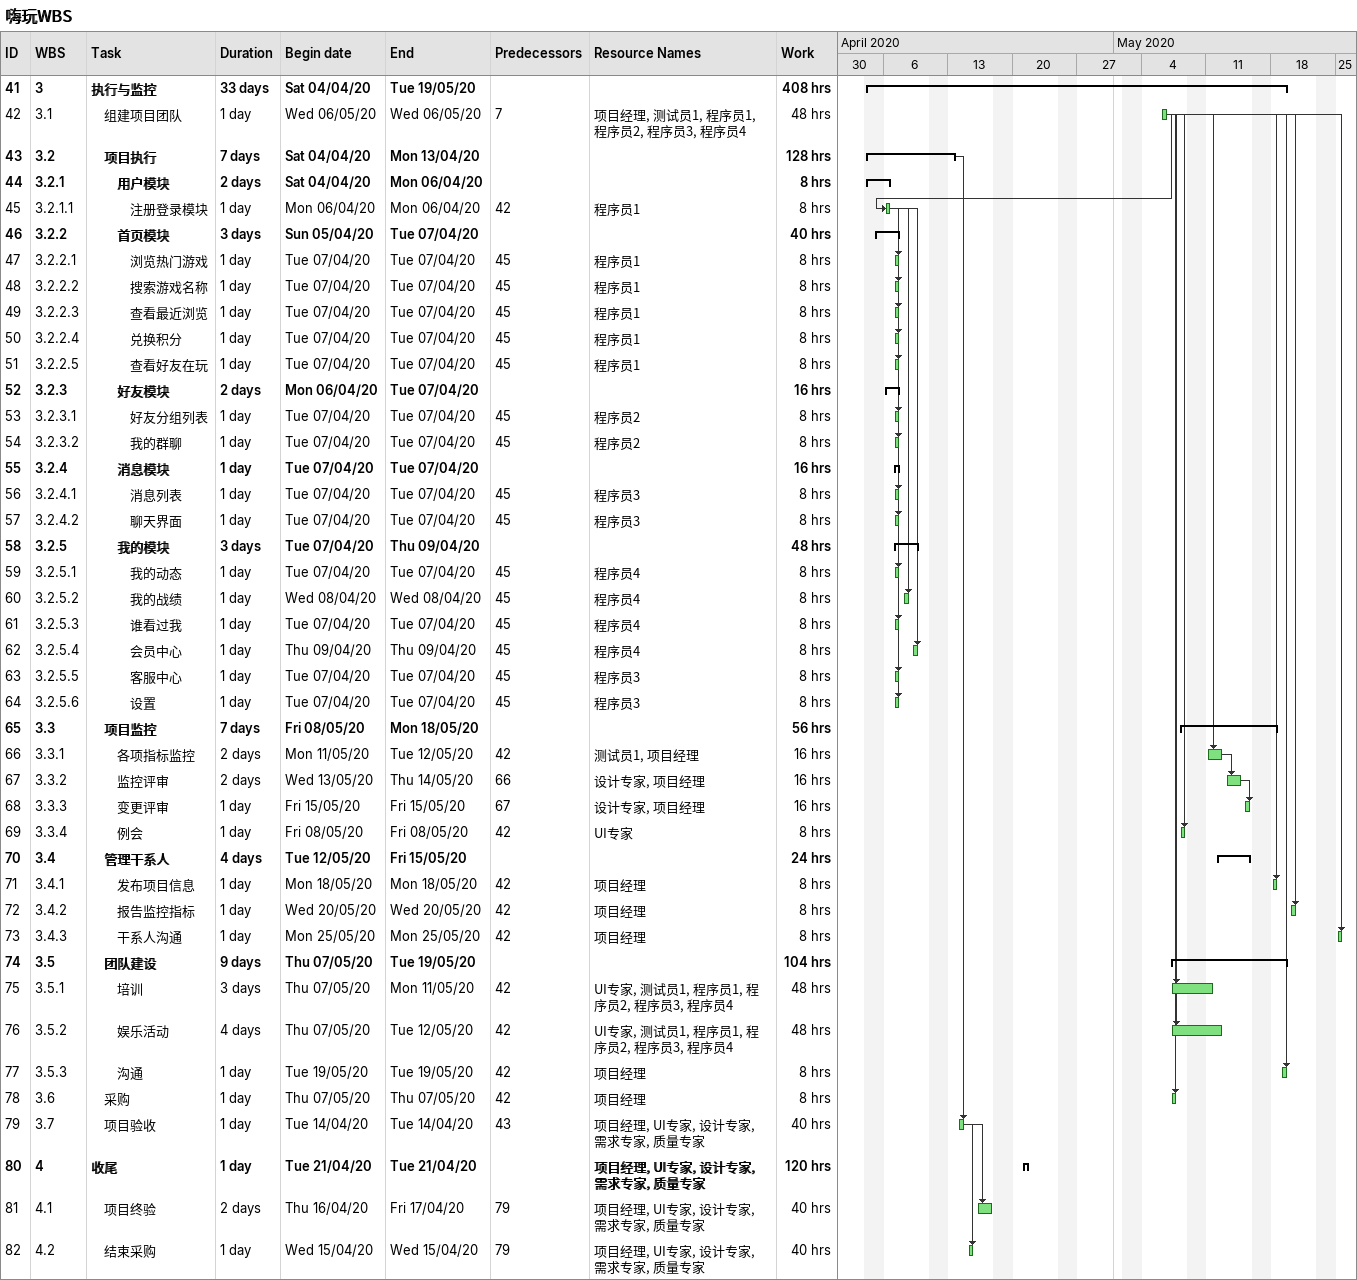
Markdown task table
嗨玩WBS

| ID | WBS | Task | Duration | Start | Finish | Predecessors | Resources | Work (h) |
|---|---|---|---|---|---|---|---|---|
| 41 | 3 | **执行与监控** | 33d | 2020-04-04 | 2020-05-19 |  |  | 408 |
| 42 | 3.1 | 组建项目团队 | 1d | 2020-05-06 | 2020-05-06 | 7 | 项目经理, 测试员1, 程序员1, 程序员2, 程序员3, 程序员4 | 48 |
| 43 | 3.2 | **项目执行** | 7d | 2020-04-04 | 2020-04-13 |  |  | 128 |
| 44 | 3.2.1 | **用户模块** | 2d | 2020-04-04 | 2020-04-06 |  |  | 8 |
| 45 | 3.2.1.1 | 注册登录模块 | 1d | 2020-04-06 | 2020-04-06 | 42 | 程序员1 | 8 |
| 46 | 3.2.2 | **首页模块** | 3d | 2020-04-05 | 2020-04-07 |  |  | 40 |
| 47 | 3.2.2.1 | 浏览热门游戏 | 1d | 2020-04-07 | 2020-04-07 | 45 | 程序员1 | 8 |
| 48 | 3.2.2.2 | 搜索游戏名称 | 1d | 2020-04-07 | 2020-04-07 | 45 | 程序员1 | 8 |
| 49 | 3.2.2.3 | 查看最近浏览 | 1d | 2020-04-07 | 2020-04-07 | 45 | 程序员1 | 8 |
| 50 | 3.2.2.4 | 兑换积分 | 1d | 2020-04-07 | 2020-04-07 | 45 | 程序员1 | 8 |
| 51 | 3.2.2.5 | 查看好友在玩 | 1d | 2020-04-07 | 2020-04-07 | 45 | 程序员1 | 8 |
| 52 | 3.2.3 | **好友模块** | 2d | 2020-04-06 | 2020-04-07 |  |  | 16 |
| 53 | 3.2.3.1 | 好友分组列表 | 1d | 2020-04-07 | 2020-04-07 | 45 | 程序员2 | 8 |
| 54 | 3.2.3.2 | 我的群聊 | 1d | 2020-04-07 | 2020-04-07 | 45 | 程序员2 | 8 |
| 55 | 3.2.4 | **消息模块** | 1d | 2020-04-07 | 2020-04-07 |  |  | 16 |
| 56 | 3.2.4.1 | 消息列表 | 1d | 2020-04-07 | 2020-04-07 | 45 | 程序员3 | 8 |
| 57 | 3.2.4.2 | 聊天界面 | 1d | 2020-04-07 | 2020-04-07 | 45 | 程序员3 | 8 |
| 58 | 3.2.5 | **我的模块** | 3d | 2020-04-07 | 2020-04-09 |  |  | 48 |
| 59 | 3.2.5.1 | 我的动态 | 1d | 2020-04-07 | 2020-04-07 | 45 | 程序员4 | 8 |
| 60 | 3.2.5.2 | 我的战绩 | 1d | 2020-04-08 | 2020-04-08 | 45 | 程序员4 | 8 |
| 61 | 3.2.5.3 | 谁看过我 | 1d | 2020-04-07 | 2020-04-07 | 45 | 程序员4 | 8 |
| 62 | 3.2.5.4 | 会员中心 | 1d | 2020-04-09 | 2020-04-09 | 45 | 程序员4 | 8 |
| 63 | 3.2.5.5 | 客服中心 | 1d | 2020-04-07 | 2020-04-07 | 45 | 程序员3 | 8 |
| 64 | 3.2.5.6 | 设置 | 1d | 2020-04-07 | 2020-04-07 | 45 | 程序员3 | 8 |
| 65 | 3.3 | **项目监控** | 7d | 2020-05-08 | 2020-05-18 |  |  | 56 |
| 66 | 3.3.1 | 各项指标监控 | 2d | 2020-05-11 | 2020-05-12 | 42 | 测试员1, 项目经理 | 16 |
| 67 | 3.3.2 | 监控评审 | 2d | 2020-05-13 | 2020-05-14 | 66 | 设计专家, 项目经理 | 16 |
| 68 | 3.3.3 | 变更评审 | 1d | 2020-05-15 | 2020-05-15 | 67 | 设计专家, 项目经理 | 16 |
| 69 | 3.3.4 | 例会 | 1d | 2020-05-08 | 2020-05-08 | 42 | UI专家 | 8 |
| 70 | 3.4 | **管理干系人** | 4d | 2020-05-12 | 2020-05-15 |  |  | 24 |
| 71 | 3.4.1 | 发布项目信息 | 1d | 2020-05-18 | 2020-05-18 | 42 | 项目经理 | 8 |
| 72 | 3.4.2 | 报告监控指标 | 1d | 2020-05-20 | 2020-05-20 | 42 | 项目经理 | 8 |
| 73 | 3.4.3 | 干系人沟通 | 1d | 2020-05-25 | 2020-05-25 | 42 | 项目经理 | 8 |
| 74 | 3.5 | **团队建设** | 9d | 2020-05-07 | 2020-05-19 |  |  | 104 |
| 75 | 3.5.1 | 培训 | 3d | 2020-05-07 | 2020-05-11 | 42 | UI专家, 测试员1, 程序员1, 程序员2, 程序员3, 程序员4 | 48 |
| 76 | 3.5.2 | 娱乐活动 | 4d | 2020-05-07 | 2020-05-12 | 42 | UI专家, 测试员1, 程序员1, 程序员2, 程序员3, 程序员4 | 48 |
| 77 | 3.5.3 | 沟通 | 1d | 2020-05-19 | 2020-05-19 | 42 | 项目经理 | 8 |
| 78 | 3.6 | 采购 | 1d | 2020-05-07 | 2020-05-07 | 42 | 项目经理 | 8 |
| 79 | 3.7 | 项目验收 | 1d | 2020-04-14 | 2020-04-14 | 43 | 项目经理, UI专家, 设计专家, 需求专家, 质量专家 | 40 |
| 80 | 4 | **收尾** | 1d | 2020-04-21 | 2020-04-21 |  | 项目经理, UI专家, 设计专家, 需求专家, 质量专家 | 120 |
| 81 | 4.1 | 项目终验 | 2d | 2020-04-16 | 2020-04-17 | 79 | 项目经理, UI专家, 设计专家, 需求专家, 质量专家 | 40 |
| 82 | 4.2 | 结束采购 | 1d | 2020-04-15 | 2020-04-15 | 79 | 项目经理, UI专家, 设计专家, 需求专家, 质量专家 | 40 |
